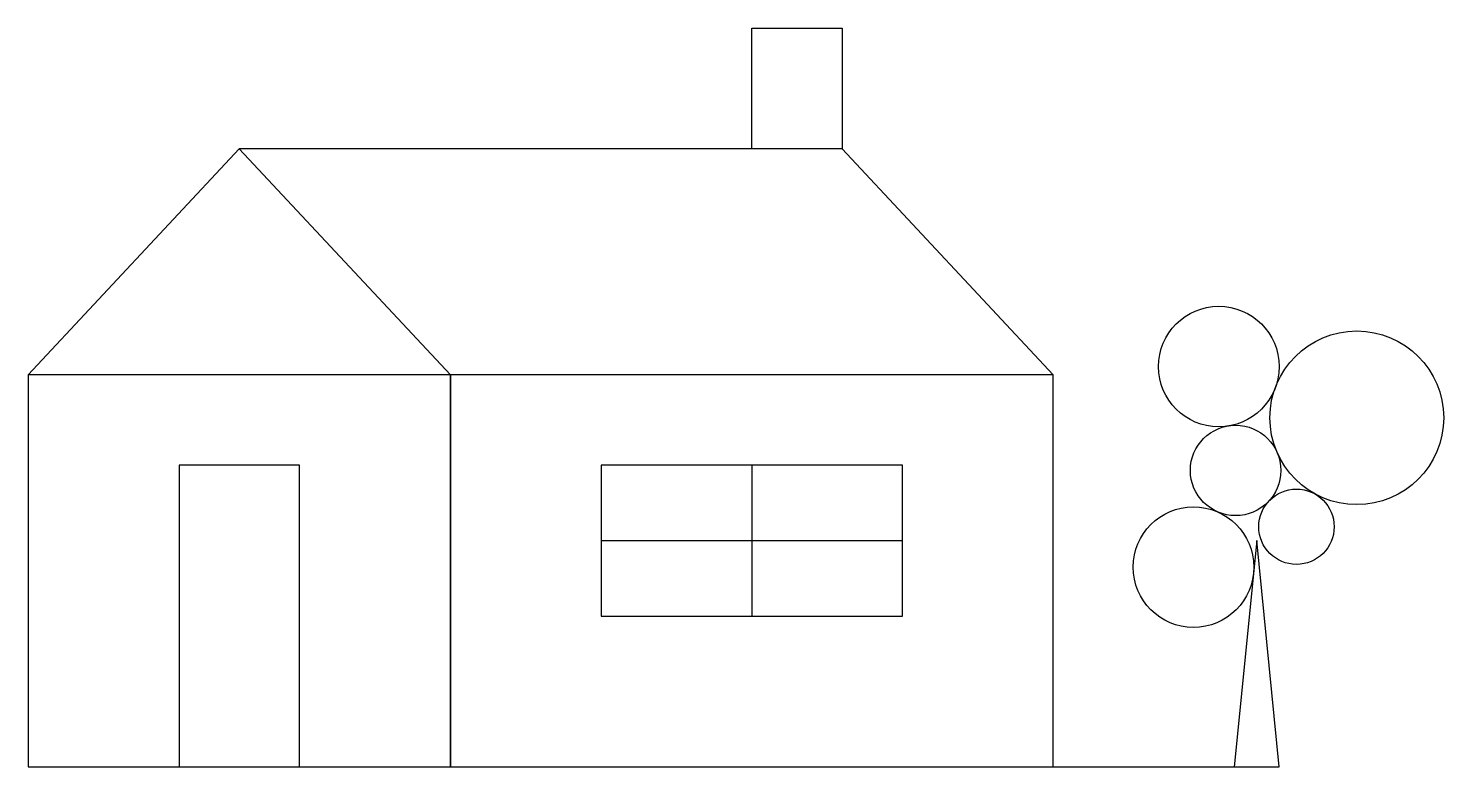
# Model space of a CAD drawing. Header units: millimetres. Extents: x 100 to 1039, y 100 to 590.
import ezdxf

# ---------------------------------------------------------------- set-up
doc = ezdxf.new("R2010")
doc.units = ezdxf.units.MM

msp = doc.modelspace()

# ---------------------------------------------------------------- linework, layer by layer
for p, q in [((240, 510), (100, 360)), ((380, 360), (240, 510)), ((640, 510), (240, 510)), ((780, 360), (640, 510)), ((580, 300), (580, 200)), ((480, 250), (680, 250)), ((915, 250), (900, 100)), ((930, 100), (915, 250)), ((780, 100), (900, 100)), ((900, 100), (930, 100))]:
    msp.add_line(p, q)
for points in [[(640, 510), (580, 510), (580, 590), (640, 590)], [(100, 100), (380, 100), (380, 360), (100, 360)], [(380, 100), (780, 100), (780, 360), (380, 360)], [(200, 100), (280, 100), (280, 300), (200, 300)], [(480, 200), (680, 200), (680, 300), (480, 300)]]:
    msp.add_lwpolyline(points, close=True)
for centre, radius in [((889.84, 365.52), 40), ((981.39, 331.54), 57.65), ((901, 296.6), 30), ((941.35, 259.23), 25), ((873.04, 232.43), 40)]:
    msp.add_circle(centre, radius)

doc.saveas('drawing.dxf')
